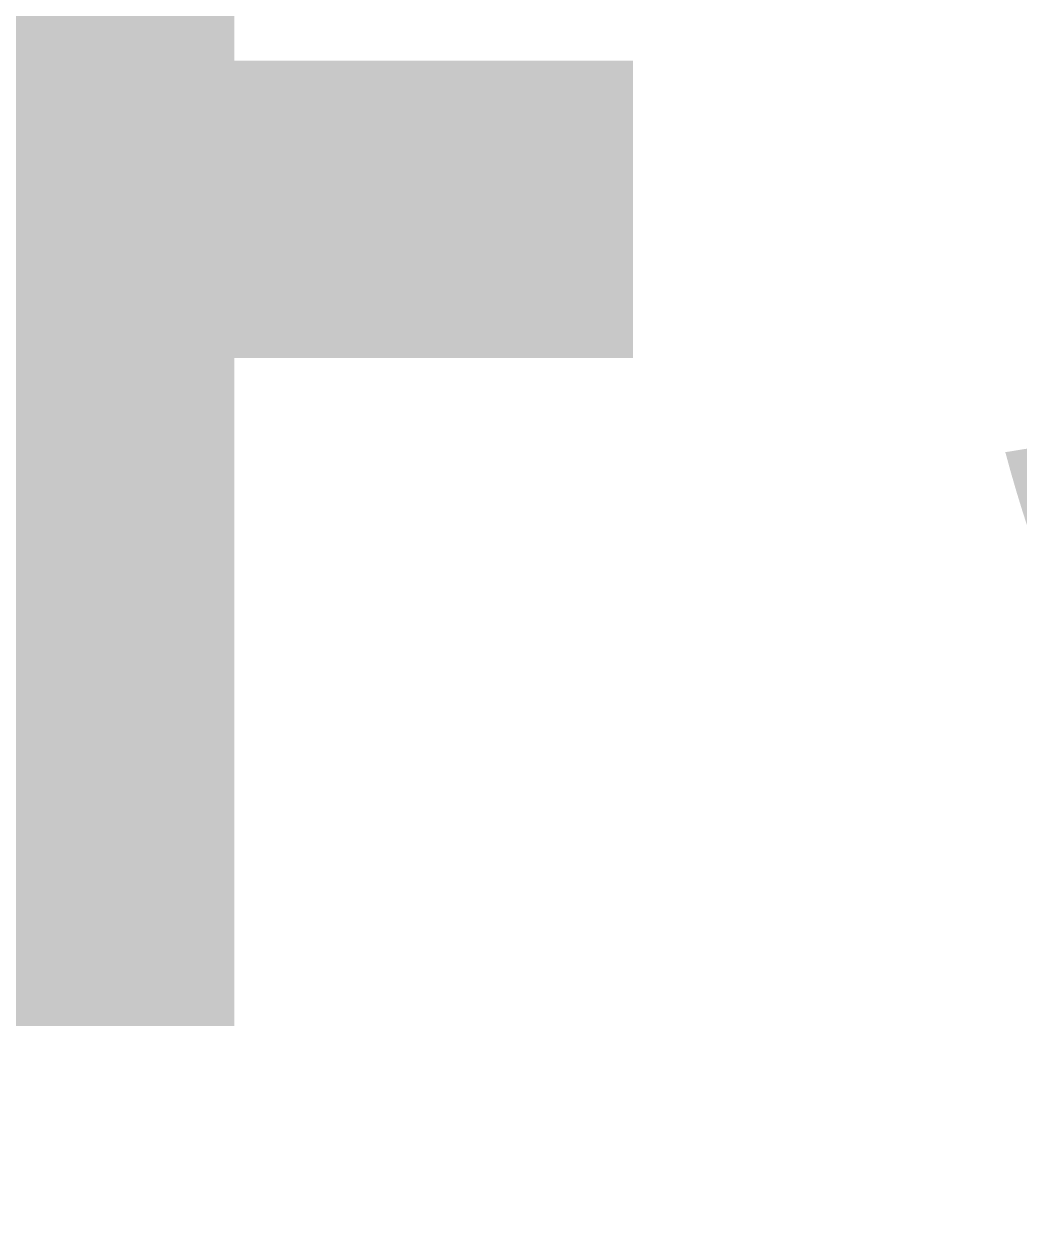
# Model space of a CAD drawing. Header units: millimetres. Extents: x -179928 to 528275, y -469666 to 511935.
# Drawn here: x 135635 to 136063, y 92216 to 92733 of the extents above; entities that cross this region are included whole.
import ezdxf

# ---------------------------------------------------------------- set-up
doc = ezdxf.new("R2010")
doc.units = ezdxf.units.MM
doc.linetypes.add('DASHED', pattern=[0.75, 0.5, -0.25])
for name, color, linetype in [('ad-Elevation 10', 8, 'Continuous'), ('ad-Furniture', 8, 'Continuous'), ('ad-Lvl-Plinth', 30, 'Continuous'), ('ad-Text main', 7, 'Continuous')]:
    doc.layers.add(name, color=color, linetype=linetype)
doc.layers.add('ad-Landscape', color=94, linetype='Continuous', lineweight=35)
doc.layers.add('ad-Landscape 2', color=7, linetype='Continuous', lineweight=35, true_color=0x264c00)
doc.styles.add('Sections_The woods Site plan_Entrances$0$Standard', font='arial.ttf')
doc.styles.get("Standard").update_dxf_attribs({"font": 'arial.ttf'})

# ---------------------------------------------------------------- blocks, each defined once
blk = doc.blocks.new('bamboo')
at = {"layer": 'ad-Landscape 2'}
for points in [[(1307.2, 645.9), (1449.1, 719.5), (1335.7, 611.4), (1314.3, 637.3)], [(1355.5, 569.8), (1434.1, 562.2), (1345.4, 547), (1346.9, 562.7)], [(1457.4, 18.7), (1599.3, 92.2), (1485.9, -15.8), (1464.5, 10)], [(1505.7, -57.4), (1584.3, -65), (1495.6, -80.2), (1497.1, -64.5)]]:
    blk.add_lwpolyline(points, dxfattribs=at)
blk = doc.blocks.new('A$C7DA81DBD')
at = {"layer": 'ad-Landscape 2'}
for centre, radius, start, end in [((3.799, 1.3868), 0.2788, 60.3623, 119.6377), ((3.6025, 1.7876), 0.3701, 283.9638, 334.6363), ((3.8429, 1.1634), 0.2852, 53.2838, 111.6454), ((3.8061, 1.4393), 0.2126, 263.9314, 347.1466), ((3.9905, 0.7068), 0.5437, 82.7166, 112.3542), ((3.867, 1.2266), 0.1934, 249.404, 5.8133), ((3.9828, 0.7528), 0.3143, 60.8349, 98.4067), ((3.8058, 1.2269), 0.3858, 278.1128, 328.8491), ((3.7147, 0.1925), 0.678, 65.2948, 98.4443), ((3.8641, 1.0224), 0.3477, 259.2126, 336.0816), ((4.09, 0.6654), 0.2348, 66.9546, 113.0454), ((3.2885, 1.64), 1.0932, 263.8281, 310.4783), ((4.09, 0.5543), 0.1658, 49.7168, 100.6456), ((3.8679, 0.1672), 0.5263, 65.037, 102.6088), ((4.0065, 0.7788), 0.2144, 255.3103, 332.8065), ((3.5803, 1.2652), 0.8033, 269.2102, 309.3859), ((4.0211, -0.3309), 0.8867, 77.5296, 94.4585), ((3.9905, 0.6212), 0.2383, 256.9971, 338.7719), ((4.487, 1.6291), 1.2847, 251.9995, 258.3628), ((3.052, 1.6261), 1.72, 306.4839, 313.13), ((4.1975, 0.9392), 0.7339, 243.983, 273.5711), ((3.9266, 0.5355), 0.4565, 253.7631, 313.9118), ((4.0462, -0.1006), 0.224, 28.4336, 74.6891), ((4.0462, 0.1006), 0.224, 285.3109, 331.5664), ((3.9266, -0.5355), 0.4565, 46.0882, 106.2369), ((4.1975, -0.9392), 0.7339, 86.4289, 116.017), ((3.052, -1.6261), 1.72, 46.87, 53.5161), ((4.487, -1.6291), 1.2847, 101.6372, 108.0005), ((3.9905, -0.6212), 0.2383, 21.2281, 103.0029), ((4.0211, 0.3309), 0.8867, 265.5415, 282.4704)]:
    blk.add_arc(centre, radius, start, end, dxfattribs=at)
blk = doc.blocks.new('A$C279134A6')
at = {"layer": 'ad-Landscape', "linetype": 'Continuous'}
for p, q in [((333.14, 760.24), (359.9, 815.03)), ((313.08, 712.49), (317.12, 804.75)), ((185.45, 683.31), (169.64, 750.19)), ((637.12, 613.59), (707.23, 661.45)), ((657.8, 621.49), (724.68, 637.3)), ((542.66, 463.81), (637.12, 613.59)), ((352.62, 400.13), (423.66, 240.51)), ((72.23, 376.89), (16.73, 336.36)), ((150.22, 271.73), (93.3, 199.01)), ((134.41, 222.4), (119.11, 163.38)), ((595.99, 149.14), (611.79, 82.26)), ((468.35, 119.95), (464.31, 27.7)), ((448.29, 72.2), (421.53, 17.41))]:
    blk.add_line(p, q, dxfattribs=at)
for points in [[(431.16, 819.12), (431.03, 819.65), (430.9, 820.18), (430.78, 820.7), (430.69, 821.21), (430.61, 821.7), (430.56, 822.19), (430.53, 822.67), (430.54, 823.13), (430.59, 823.58), (430.68, 824.02), (430.83, 824.46), (431.06, 824.89), (431.36, 825.33), (431.77, 825.78), (432.28, 826.24), (432.91, 826.71), (433.68, 827.21), (434.64, 827.74), (435.84, 828.33), (437.34, 828.97), (439.19, 829.69), (441.45, 830.5), (444.18, 831.41), (447.42, 832.44)], [(431.16, 819.12), (432.34, 818.3), (433.34, 817.65), (434.21, 817.15), (434.94, 816.8), (435.58, 816.56), (436.14, 816.41), (436.64, 816.34), (437.11, 816.33), (437.56, 816.36), (438, 816.44), (438.44, 816.58), (438.88, 816.78), (439.33, 817.08), (439.79, 817.46), (440.27, 817.96), (440.77, 818.57), (441.3, 819.33), (441.87, 820.26), (442.51, 821.42), (443.23, 822.87), (444.07, 824.64), (445.03, 826.8), (446.14, 829.38), (447.42, 832.44)], [(300.11, 802.13), (299.97, 802.67), (299.85, 803.19), (299.73, 803.71), (299.63, 804.22), (299.56, 804.72), (299.51, 805.2), (299.48, 805.68), (299.49, 806.14), (299.53, 806.59), (299.63, 807.03), (299.78, 807.47), (300, 807.9), (300.31, 808.34), (300.72, 808.79), (301.23, 809.25), (301.86, 809.72), (302.63, 810.22), (303.59, 810.76), (304.79, 811.34), (306.29, 811.98), (308.14, 812.7), (310.4, 813.51), (313.12, 814.42), (316.37, 815.45)], [(300.11, 802.13), (301.29, 801.31), (302.29, 800.66), (303.15, 800.16), (303.89, 799.81), (304.53, 799.57), (305.09, 799.42), (305.59, 799.36), (306.05, 799.34), (306.5, 799.37), (306.95, 799.45), (307.39, 799.59), (307.83, 799.8), (308.28, 800.09), (308.74, 800.48), (309.22, 800.97), (309.72, 801.59), (310.24, 802.34), (310.82, 803.27), (311.45, 804.43), (312.18, 805.88), (313.01, 807.65), (313.98, 809.81), (315.09, 812.39), (316.37, 815.45)], [(361.29, 795.78), (361.16, 796.32), (361.03, 796.84), (360.91, 797.36), (360.82, 797.87), (360.74, 798.37), (360.69, 798.85), (360.66, 799.33), (360.67, 799.79), (360.72, 800.24), (360.81, 800.68), (360.96, 801.12), (361.19, 801.55), (361.49, 801.99), (361.9, 802.44), (362.41, 802.9), (363.04, 803.37), (363.81, 803.87), (364.77, 804.41), (365.97, 804.99), (367.47, 805.63), (369.32, 806.35), (371.58, 807.16), (374.31, 808.07), (377.55, 809.1)], [(361.29, 795.78), (362.47, 794.96), (363.47, 794.31), (364.33, 793.81), (365.07, 793.46), (365.71, 793.22), (366.27, 793.07), (366.77, 793.01), (367.24, 792.99), (367.69, 793.02), (368.13, 793.1), (368.57, 793.24), (369.01, 793.45), (369.46, 793.74), (369.92, 794.13), (370.4, 794.62), (370.9, 795.24), (371.43, 795.99), (372, 796.92), (372.64, 798.08), (373.36, 799.53), (374.2, 801.3), (375.16, 803.46), (376.27, 806.04), (377.55, 809.1)], [(497.76, 775.48), (497.62, 776.02), (497.49, 776.54), (497.38, 777.06), (497.28, 777.57), (497.21, 778.07), (497.15, 778.55), (497.13, 779.03), (497.14, 779.49), (497.18, 779.94), (497.28, 780.38), (497.43, 780.82), (497.65, 781.25), (497.96, 781.69), (498.36, 782.14), (498.88, 782.6), (499.51, 783.07), (500.28, 783.57), (501.24, 784.11), (502.44, 784.69), (503.94, 785.33), (505.79, 786.05), (508.05, 786.86), (510.77, 787.78), (514.02, 788.81)], [(497.76, 775.48), (498.94, 774.66), (499.94, 774.01), (500.8, 773.52), (501.54, 773.16), (502.18, 772.92), (502.74, 772.77), (503.24, 772.71), (503.7, 772.69), (504.15, 772.72), (504.6, 772.8), (505.04, 772.94), (505.48, 773.15), (505.93, 773.44), (506.39, 773.83), (506.87, 774.32), (507.37, 774.94), (507.89, 775.69), (508.47, 776.62), (509.1, 777.79), (509.83, 779.23), (510.66, 781), (511.63, 783.16), (512.74, 785.74), (514.02, 788.81)], [(570.36, 752.3), (569.53, 751.12), (568.88, 750.11), (568.39, 749.25), (568.03, 748.52), (567.79, 747.88), (567.65, 747.32), (567.58, 746.82), (567.57, 746.35), (567.6, 745.9), (567.68, 745.46), (567.81, 745.02), (568.02, 744.57), (568.31, 744.13), (568.7, 743.66), (569.2, 743.19), (569.81, 742.69), (570.56, 742.16), (571.5, 741.59), (572.66, 740.95), (574.1, 740.23), (575.88, 739.39), (578.03, 738.43), (580.62, 737.32), (583.68, 736.04)], [(570.36, 752.3), (570.89, 752.43), (571.42, 752.56), (571.94, 752.68), (572.44, 752.77), (572.94, 752.85), (573.43, 752.9), (573.9, 752.93), (574.37, 752.92), (574.82, 752.87), (575.26, 752.78), (575.69, 752.63), (576.13, 752.4), (576.57, 752.1), (577.01, 751.69), (577.47, 751.18), (577.95, 750.55), (578.45, 749.78), (578.98, 748.82), (579.56, 747.62), (580.21, 746.12), (580.93, 744.27), (581.74, 742.01), (582.65, 739.28), (583.68, 736.04)], [(254.35, 734.17), (255.04, 734.52), (255.73, 734.84), (256.41, 735.15), (257.08, 735.43), (257.75, 735.67), (258.4, 735.88), (259.05, 736.05), (259.69, 736.17), (260.32, 736.24), (260.96, 736.24), (261.6, 736.15), (262.26, 735.97), (262.95, 735.67), (263.68, 735.24), (264.46, 734.67), (265.3, 733.94), (266.2, 733.02), (267.19, 731.86), (268.28, 730.41), (269.48, 728.59), (270.81, 726.34), (272.3, 723.61), (273.95, 720.32), (275.78, 716.42)], [(457.88, 740.61), (457.08, 738.75), (456.48, 737.18), (456.04, 735.86), (455.76, 734.74), (455.61, 733.79), (455.58, 732.98), (455.62, 732.28), (455.74, 731.63), (455.91, 731.02), (456.14, 730.43), (456.46, 729.86), (456.87, 729.31), (457.4, 728.77), (458.07, 728.25), (458.89, 727.74), (459.88, 727.23), (461.06, 726.72), (462.48, 726.21), (464.21, 725.69), (466.3, 725.16), (468.79, 724.62), (471.75, 724.06), (475.24, 723.47), (479.31, 722.85)], [(457.88, 740.61), (458.58, 740.95), (459.27, 741.28), (459.94, 741.58), (460.62, 741.86), (461.28, 742.11), (461.94, 742.32), (462.58, 742.49), (463.22, 742.61), (463.86, 742.68), (464.49, 742.67), (465.13, 742.59), (465.8, 742.4), (466.49, 742.11), (467.22, 741.68), (468, 741.11), (468.83, 740.37), (469.74, 739.46), (470.72, 738.3), (471.81, 736.84), (473.01, 735.02), (474.35, 732.78), (475.83, 730.04), (477.48, 726.75), (479.31, 722.85)], [(326.61, 591.55), (193.35, 662.62), (145.49, 732.73)], [(254.35, 734.17), (253.55, 732.32), (252.94, 730.75), (252.51, 729.42), (252.23, 728.3), (252.08, 727.36), (252.04, 726.55), (252.09, 725.84), (252.21, 725.19), (252.38, 724.58), (252.61, 723.99), (252.92, 723.43), (253.34, 722.88), (253.87, 722.34), (254.53, 721.82), (255.35, 721.3), (256.34, 720.79), (257.52, 720.28), (258.95, 719.77), (260.68, 719.26), (262.76, 718.73), (265.26, 718.19), (268.22, 717.62), (271.71, 717.03), (275.78, 716.42)], [(631.15, 722.27), (630.32, 721.09), (629.67, 720.08), (629.18, 719.22), (628.82, 718.49), (628.58, 717.85), (628.44, 717.29), (628.37, 716.79), (628.36, 716.32), (628.39, 715.87), (628.46, 715.43), (628.6, 714.99), (628.81, 714.54), (629.1, 714.1), (629.49, 713.63), (629.98, 713.16), (630.6, 712.66), (631.35, 712.13), (632.28, 711.56), (633.45, 710.92), (634.89, 710.2), (636.67, 709.36), (638.82, 708.4), (641.4, 707.29), (644.47, 706.01)], [(631.15, 722.27), (631.68, 722.4), (632.2, 722.53), (632.72, 722.65), (633.23, 722.74), (633.73, 722.82), (634.22, 722.87), (634.69, 722.9), (635.15, 722.89), (635.6, 722.84), (636.04, 722.75), (636.48, 722.6), (636.92, 722.37), (637.35, 722.07), (637.8, 721.66), (638.26, 721.15), (638.74, 720.52), (639.24, 719.75), (639.77, 718.79), (640.35, 717.59), (640.99, 716.09), (641.71, 714.24), (642.52, 711.98), (643.44, 709.25), (644.47, 706.01)], [(558.44, 705.13), (556.59, 705.93), (555.02, 706.53), (553.69, 706.97), (552.57, 707.25), (551.63, 707.4), (550.82, 707.44), (550.11, 707.39), (549.46, 707.27), (548.85, 707.1), (548.26, 706.87), (547.69, 706.55), (547.14, 706.14), (546.61, 705.61), (546.08, 704.94), (545.57, 704.12), (545.06, 703.14), (544.55, 701.95), (544.04, 700.53), (543.52, 698.8), (543, 696.72), (542.45, 694.22), (541.89, 691.26), (541.3, 687.77), (540.68, 683.7)], [(244.05, 687.63), (243.91, 688.16), (243.78, 688.68), (243.67, 689.2), (243.57, 689.71), (243.49, 690.21), (243.44, 690.7), (243.42, 691.17), (243.43, 691.63), (243.47, 692.08), (243.56, 692.52), (243.72, 692.96), (243.94, 693.4), (244.25, 693.83), (244.65, 694.28), (245.16, 694.74), (245.79, 695.22), (246.56, 695.72), (247.52, 696.25), (248.72, 696.83), (250.22, 697.48), (252.07, 698.2), (254.33, 699), (257.06, 699.92), (260.3, 700.95)], [(244.05, 687.63), (245.22, 686.8), (246.23, 686.15), (247.09, 685.66), (247.83, 685.3), (248.46, 685.06), (249.02, 684.92), (249.52, 684.85), (249.99, 684.84), (250.44, 684.87), (250.88, 684.94), (251.32, 685.08), (251.77, 685.29), (252.22, 685.58), (252.68, 685.97), (253.15, 686.46), (253.65, 687.08), (254.18, 687.83), (254.75, 688.76), (255.39, 689.93), (256.12, 691.37), (256.95, 693.15), (257.91, 695.3), (259.02, 697.88), (260.3, 700.95)], [(316.25, 690.18), (316.11, 690.71), (315.98, 691.24), (315.87, 691.75), (315.77, 692.26), (315.69, 692.76), (315.64, 693.25), (315.62, 693.72), (315.63, 694.19), (315.67, 694.64), (315.76, 695.08), (315.92, 695.51), (316.14, 695.95), (316.45, 696.39), (316.85, 696.83), (317.36, 697.29), (317.99, 697.77), (318.77, 698.27), (319.72, 698.8), (320.92, 699.38), (322.42, 700.03), (324.28, 700.75), (326.54, 701.56), (329.26, 702.47), (332.5, 703.5)], [(316.25, 690.18), (317.42, 689.35), (318.43, 688.7), (319.29, 688.21), (320.03, 687.85), (320.66, 687.61), (321.22, 687.47), (321.72, 687.4), (322.19, 687.39), (322.64, 687.42), (323.09, 687.49), (323.53, 687.63), (323.97, 687.84), (324.42, 688.13), (324.88, 688.52), (325.36, 689.02), (325.85, 689.63), (326.38, 690.38), (326.95, 691.31), (327.59, 692.48), (328.32, 693.92), (329.15, 695.7), (330.11, 697.85), (331.22, 700.44), (332.5, 703.5)], [(403.22, 695.44), (403.92, 695.78), (404.6, 696.11), (405.28, 696.42), (405.95, 696.7), (406.62, 696.94), (407.27, 697.15), (407.92, 697.32), (408.56, 697.44), (409.19, 697.51), (409.83, 697.51), (410.47, 697.42), (411.13, 697.24), (411.83, 696.94), (412.56, 696.51), (413.34, 695.94), (414.17, 695.21), (415.08, 694.29), (416.06, 693.13), (417.15, 691.68), (418.35, 689.86), (419.69, 687.61), (421.17, 684.87), (422.82, 681.59), (424.65, 677.69)], [(558.44, 705.13), (558.78, 704.43), (559.11, 703.75), (559.41, 703.07), (559.69, 702.39), (559.94, 701.73), (560.15, 701.07), (560.32, 700.43), (560.44, 699.79), (560.51, 699.15), (560.51, 698.52), (560.42, 697.88), (560.24, 697.21), (559.94, 696.52), (559.51, 695.79), (558.94, 695.01), (558.2, 694.18), (557.29, 693.27), (556.13, 692.29), (554.68, 691.2), (552.86, 690), (550.61, 688.66), (547.87, 687.18), (544.59, 685.53), (540.68, 683.7)], [(194.9, 691.63), (194.1, 689.78), (193.49, 688.2), (193.06, 686.88), (192.78, 685.76), (192.63, 684.82), (192.59, 684.01), (192.64, 683.3), (192.76, 682.65), (192.93, 682.04), (193.16, 681.45), (193.47, 680.88), (193.89, 680.33), (194.42, 679.8), (195.08, 679.27), (195.9, 678.76), (196.89, 678.25), (198.07, 677.74), (199.5, 677.23), (201.23, 676.71), (203.31, 676.18), (205.81, 675.64), (208.77, 675.08), (212.26, 674.49), (216.33, 673.87)], [(194.9, 691.63), (195.59, 691.97), (196.28, 692.3), (196.96, 692.6), (197.63, 692.88), (198.3, 693.13), (198.95, 693.34), (199.6, 693.51), (200.24, 693.63), (200.87, 693.7), (201.51, 693.69), (202.15, 693.61), (202.81, 693.43), (203.5, 693.13), (204.24, 692.7), (205.01, 692.13), (205.85, 691.39), (206.75, 690.48), (207.74, 689.32), (208.83, 687.86), (210.03, 686.04), (211.36, 683.8), (212.85, 681.06), (214.5, 677.77), (216.33, 673.87)], [(403.22, 695.44), (402.42, 693.59), (401.81, 692.02), (401.38, 690.69), (401.1, 689.57), (400.95, 688.63), (400.91, 687.82), (400.96, 687.11), (401.08, 686.46), (401.25, 685.85), (401.48, 685.26), (401.8, 684.69), (402.21, 684.14), (402.74, 683.61), (403.41, 683.09), (404.23, 682.57), (405.21, 682.06), (406.4, 681.55), (407.82, 681.04), (409.55, 680.53), (411.63, 680), (414.13, 679.45), (417.09, 678.89), (420.58, 678.3), (424.65, 677.69)], [(148.92, 659.8), (148.78, 660.34), (148.65, 660.86), (148.54, 661.38), (148.44, 661.89), (148.36, 662.39), (148.31, 662.87), (148.29, 663.35), (148.3, 663.81), (148.34, 664.26), (148.44, 664.7), (148.59, 665.14), (148.81, 665.57), (149.12, 666.01), (149.52, 666.46), (150.03, 666.92), (150.67, 667.39), (151.44, 667.89), (152.39, 668.43), (153.6, 669.01), (155.09, 669.65), (156.95, 670.37), (159.21, 671.18), (161.93, 672.09), (165.17, 673.12)], [(148.92, 659.8), (150.09, 658.98), (151.1, 658.33), (151.96, 657.83), (152.7, 657.48), (153.34, 657.24), (153.89, 657.09), (154.39, 657.03), (154.86, 657.01), (155.31, 657.04), (155.76, 657.12), (156.2, 657.26), (156.64, 657.47), (157.09, 657.76), (157.55, 658.15), (158.03, 658.64), (158.52, 659.26), (159.05, 660.01), (159.62, 660.94), (160.26, 662.1), (160.99, 663.55), (161.82, 665.32), (162.78, 667.48), (163.89, 670.06), (165.17, 673.12)], [(679.4, 672.59), (678.57, 671.41), (677.92, 670.41), (677.43, 669.54), (677.07, 668.81), (676.83, 668.17), (676.69, 667.61), (676.62, 667.11), (676.61, 666.64), (676.64, 666.19), (676.72, 665.75), (676.85, 665.31), (677.06, 664.87), (677.35, 664.42), (677.74, 663.96), (678.24, 663.48), (678.85, 662.98), (679.6, 662.45), (680.54, 661.88), (681.7, 661.24), (683.14, 660.52), (684.92, 659.68), (687.07, 658.72), (689.66, 657.61), (692.72, 656.33)], [(679.4, 672.59), (679.93, 672.72), (680.46, 672.85), (680.97, 672.97), (681.48, 673.06), (681.98, 673.14), (682.47, 673.19), (682.94, 673.22), (683.41, 673.21), (683.86, 673.16), (684.3, 673.07), (684.73, 672.92), (685.17, 672.69), (685.61, 672.39), (686.05, 671.98), (686.51, 671.47), (686.99, 670.84), (687.49, 670.07), (688.02, 669.11), (688.6, 667.91), (689.25, 666.41), (689.97, 664.56), (690.78, 662.3), (691.69, 659.57), (692.72, 656.33)], [(358.2, 591.72), (320.98, 610.4), (291.74, 627.48), (269.52, 642.02), (253.38, 653.1), (242.35, 659.78), (235.49, 661.13), (231.84, 656.23), (230.45, 644.14)], [(203.37, 637.08), (204.06, 637.42), (204.75, 637.75), (205.43, 638.05), (206.1, 638.33), (206.76, 638.58), (207.42, 638.79), (208.07, 638.96), (208.7, 639.08), (209.34, 639.14), (209.97, 639.14), (210.61, 639.06), (211.28, 638.87), (211.97, 638.58), (212.7, 638.15), (213.48, 637.57), (214.31, 636.84), (215.22, 635.92), (216.21, 634.77), (217.29, 633.31), (218.49, 631.49), (219.83, 629.25), (221.31, 626.51), (222.96, 623.22), (224.79, 619.32)], [(203.37, 637.08), (202.56, 635.22), (201.96, 633.65), (201.52, 632.33), (201.24, 631.21), (201.09, 630.26), (201.06, 629.45), (201.11, 628.74), (201.22, 628.1), (201.39, 627.49), (201.62, 626.9), (201.94, 626.33), (202.35, 625.78), (202.88, 625.24), (203.55, 624.72), (204.37, 624.21), (205.36, 623.7), (206.54, 623.19), (207.97, 622.68), (209.69, 622.16), (211.78, 621.63), (214.27, 621.09), (217.24, 620.53), (220.72, 619.94), (224.79, 619.32)], [(54.64, 595.87), (54.5, 596.4), (54.38, 596.92), (54.26, 597.44), (54.16, 597.95), (54.09, 598.45), (54.04, 598.93), (54.01, 599.41), (54.02, 599.87), (54.07, 600.32), (54.16, 600.76), (54.31, 601.2), (54.54, 601.63), (54.84, 602.07), (55.25, 602.52), (55.76, 602.98), (56.39, 603.46), (57.16, 603.95), (58.12, 604.49), (59.32, 605.07), (60.82, 605.71), (62.67, 606.43), (64.93, 607.24), (67.65, 608.16), (70.9, 609.19)], [(54.64, 595.87), (55.82, 595.04), (56.82, 594.39), (57.68, 593.9), (58.42, 593.54), (59.06, 593.3), (59.62, 593.16), (60.12, 593.09), (60.58, 593.08), (61.04, 593.1), (61.48, 593.18), (61.92, 593.32), (62.36, 593.53), (62.81, 593.82), (63.27, 594.21), (63.75, 594.7), (64.25, 595.32), (64.77, 596.07), (65.35, 597), (65.99, 598.17), (66.71, 599.61), (67.55, 601.38), (68.51, 603.54), (69.62, 606.12), (70.9, 609.19)], [(611.57, 603.57), (609.72, 604.37), (608.15, 604.98), (606.82, 605.41), (605.7, 605.69), (604.76, 605.84), (603.95, 605.88), (603.24, 605.83), (602.59, 605.72), (601.98, 605.55), (601.39, 605.31), (600.82, 605), (600.27, 604.58), (599.74, 604.05), (599.22, 603.39), (598.7, 602.57), (598.19, 601.58), (597.68, 600.4), (597.17, 598.97), (596.66, 597.25), (596.13, 595.16), (595.58, 592.67), (595.02, 589.7), (594.43, 586.21), (593.82, 582.15)], [(611.57, 603.57), (611.91, 602.88), (612.24, 602.19), (612.55, 601.51), (612.83, 600.84), (613.07, 600.18), (613.28, 599.52), (613.45, 598.87), (613.57, 598.23), (613.64, 597.6), (613.64, 596.97), (613.55, 596.32), (613.37, 595.66), (613.07, 594.97), (612.64, 594.24), (612.07, 593.46), (611.34, 592.62), (610.42, 591.72), (609.26, 590.73), (607.81, 589.65), (605.99, 588.44), (603.74, 587.11), (601, 585.62), (597.72, 583.98), (593.82, 582.15)], [(736.1, 602.26), (735.27, 601.09), (734.62, 600.08), (734.13, 599.22), (733.77, 598.48), (733.53, 597.85), (733.39, 597.29), (733.32, 596.79), (733.31, 596.32), (733.33, 595.87), (733.41, 595.43), (733.55, 594.98), (733.76, 594.54), (734.05, 594.09), (734.44, 593.63), (734.93, 593.15), (735.55, 592.66), (736.3, 592.13), (737.23, 591.56), (738.4, 590.92), (739.84, 590.19), (741.61, 589.36), (743.77, 588.4), (746.35, 587.29)], [(736.1, 602.26), (736.63, 602.4), (737.15, 602.53), (737.67, 602.64), (738.18, 602.74), (738.68, 602.82), (739.16, 602.87), (739.64, 602.89), (740.1, 602.88), (740.55, 602.84), (740.99, 602.75), (741.43, 602.59), (741.86, 602.37), (742.3, 602.06), (742.75, 601.66), (743.21, 601.15), (743.69, 600.52), (744.18, 599.75), (744.72, 598.79), (745.3, 597.59), (745.94, 596.09)], [(356.89, 469.03), (326.61, 591.55)], [(382.56, 486.75), (357.78, 591.94)], [(101.81, 583.95), (101.01, 582.09), (100.4, 580.52), (99.97, 579.19), (99.69, 578.08), (99.54, 577.13), (99.5, 576.32), (99.55, 575.61), (99.67, 574.97), (99.84, 574.35), (100.07, 573.77), (100.39, 573.2), (100.8, 572.65), (101.33, 572.11), (102, 571.59), (102.81, 571.07), (103.8, 570.56), (104.99, 570.06), (106.41, 569.55), (108.14, 569.03), (110.22, 568.5), (112.72, 567.96), (115.68, 567.39), (119.17, 566.81), (123.24, 566.19)], [(101.81, 583.95), (102.51, 584.29), (103.19, 584.61), (103.87, 584.92), (104.54, 585.2), (105.21, 585.45), (105.86, 585.66), (106.51, 585.83), (107.15, 585.95), (107.78, 586.01), (108.42, 586.01), (109.06, 585.93), (109.72, 585.74), (110.42, 585.44), (111.15, 585.02), (111.93, 584.44), (112.76, 583.71), (113.67, 582.79), (114.65, 581.64), (115.74, 580.18), (116.94, 578.36), (118.28, 576.11), (119.76, 573.38), (121.41, 570.09), (123.24, 566.19)], [(566.22, 448.74), (584.9, 485.96), (601.98, 515.2), (616.52, 537.42), (627.59, 553.56), (634.27, 564.59), (635.63, 571.45), (630.72, 575.1), (618.63, 576.49)], [(708.67, 552.59), (706.81, 553.39), (705.24, 554), (703.92, 554.43), (702.8, 554.71), (701.85, 554.86), (701.04, 554.9), (700.34, 554.85), (699.69, 554.73), (699.08, 554.56), (698.49, 554.33), (697.92, 554.01), (697.37, 553.6), (696.83, 553.07), (696.31, 552.4), (695.8, 551.59), (695.29, 550.6), (694.78, 549.41), (694.27, 547.99), (693.75, 546.26), (693.22, 544.18), (692.68, 541.68), (692.12, 538.72), (691.53, 535.23), (690.91, 531.16)], [(708.67, 552.59), (709.01, 551.89), (709.34, 551.21), (709.64, 550.53), (709.92, 549.86), (710.17, 549.19), (710.38, 548.54), (710.55, 547.89), (710.67, 547.25), (710.74, 546.62), (710.73, 545.98), (710.65, 545.34), (710.46, 544.68), (710.17, 543.98), (709.74, 543.25), (709.17, 542.47), (708.43, 541.64), (707.51, 540.73), (706.36, 539.75), (704.9, 538.66), (703.08, 537.46), (700.84, 536.12), (698.1, 534.64), (694.81, 532.99), (690.91, 531.16)], [(29.7, 528.37), (29.25, 528.06), (28.81, 527.74), (28.39, 527.43), (27.99, 527.1), (27.6, 526.77), (27.25, 526.44), (26.92, 526.09), (26.63, 525.73), (26.37, 525.36), (26.15, 524.97), (25.98, 524.54), (25.87, 524.06), (25.82, 523.53), (25.84, 522.93), (25.93, 522.24), (26.1, 521.47), (26.36, 520.59), (26.74, 519.56), (27.27, 518.34), (27.99, 516.88), (28.93, 515.13), (30.12, 513.04), (31.6, 510.58), (33.39, 507.68)], [(29.7, 528.37), (31.13, 528.24), (32.32, 528.08), (33.3, 527.89), (34.09, 527.68), (34.73, 527.45), (35.25, 527.2), (35.67, 526.93), (36.03, 526.63), (36.36, 526.32), (36.64, 525.97), (36.89, 525.58), (37.09, 525.13), (37.24, 524.62), (37.34, 524.02), (37.38, 523.34), (37.36, 522.55), (37.27, 521.63), (37.1, 520.55), (36.83, 519.25), (36.44, 517.68), (35.92, 515.79), (35.25, 513.53), (34.41, 510.84), (33.39, 507.68)], [(73.29, 506.76), (73.89, 508.69), (74.45, 510.28), (74.98, 511.57), (75.5, 512.6), (76, 513.41), (76.49, 514.05), (76.99, 514.56), (77.5, 514.97), (78.03, 515.33), (78.59, 515.63), (79.2, 515.85), (79.87, 516), (80.62, 516.06), (81.47, 516.03), (82.42, 515.89), (83.51, 515.63), (84.73, 515.25), (86.15, 514.71), (87.8, 513.98), (89.72, 513.02), (91.97, 511.82), (94.59, 510.32), (97.62, 508.49), (101.12, 506.32)], [(73.29, 506.76), (73.6, 506.05), (73.91, 505.35), (74.22, 504.68), (74.55, 504.03), (74.9, 503.41), (75.26, 502.82), (75.64, 502.28), (76.05, 501.77), (76.48, 501.31), (76.97, 500.9), (77.51, 500.54), (78.13, 500.25), (78.85, 500.03), (79.69, 499.88), (80.65, 499.81), (81.76, 499.82), (83.05, 499.93), (84.55, 500.16), (86.32, 500.56), (88.42, 501.17), (90.89, 502), (93.8, 503.12), (97.19, 504.54), (101.12, 506.32)], [(382.56, 486.75), (413.24, 465.34), (442.58, 452.51), (473.75, 454.34), (542.66, 463.81)], [(729.22, 472.19), (728.1, 472.47), (727.16, 472.62), (726.35, 472.66), (725.64, 472.61), (724.99, 472.49), (724.38, 472.32), (723.79, 472.09), (723.22, 471.78), (722.67, 471.36), (722.14, 470.83), (721.61, 470.17), (721.1, 469.35), (720.59, 468.36), (720.08, 467.18), (719.57, 465.75), (719.05, 464.02), (718.53, 461.94), (717.98, 459.44), (717.42, 456.48), (716.83, 452.99), (716.21, 448.92)], [(344.62, 430.21), (349.05, 432.35), (350.89, 452.51), (356.89, 469.03)], [(728.38, 455.22), (726.14, 453.89), (723.4, 452.4), (720.12, 450.75), (716.21, 448.92)], [(566.22, 448.74), (547.11, 430.52), (522.98, 414.51), (539.77, 401.2), (587.45, 406.7), (583.78, 399.37), (477.42, 382.87), (452.99, 374.92), (462.23, 357.76), (561.78, 348.05), (554.44, 337.06), (431.57, 324.23), (433.41, 278.42), (444.41, 263.76), (497.59, 280.25), (493.92, 271.09), (462.75, 263.76), (470.08, 252.76), (492.09, 254.59), (490.26, 247.26), (449.88, 243.53)], [(344.62, 430.21), (239.13, 354.81)], [(59.76, 418.5), (59.3, 418.18), (58.87, 417.87), (58.44, 417.55), (58.04, 417.23), (57.66, 416.9), (57.3, 416.56), (56.97, 416.21), (56.68, 415.86), (56.42, 415.49), (56.2, 415.09), (56.04, 414.66), (55.92, 414.18), (55.87, 413.65), (55.89, 413.05), (55.98, 412.37), (56.15, 411.59), (56.41, 410.71), (56.79, 409.69), (57.32, 408.46), (58.04, 407), (58.98, 405.25), (60.17, 403.16), (61.65, 400.7), (63.44, 397.81)], [(59.76, 418.5), (61.19, 418.36), (62.37, 418.2), (63.35, 418.02), (64.14, 417.81), (64.78, 417.58), (65.3, 417.32), (65.72, 417.05), (66.08, 416.75), (66.41, 416.44), (66.7, 416.09), (66.94, 415.7), (67.14, 415.25), (67.29, 414.74), (67.39, 414.14), (67.43, 413.46), (67.41, 412.67), (67.32, 411.75), (67.15, 410.67), (66.88, 409.37), (66.49, 407.8), (65.97, 405.91), (65.3, 403.65), (64.46, 400.97), (63.44, 397.81)], [(115.9, 400.36), (116.49, 402.29), (117.05, 403.88), (117.59, 405.17), (118.1, 406.2), (118.6, 407.01), (119.1, 407.65), (119.6, 408.16), (120.11, 408.58), (120.64, 408.93), (121.2, 409.23), (121.8, 409.45), (122.48, 409.6), (123.23, 409.66), (124.07, 409.63), (125.03, 409.49), (126.11, 409.23), (127.34, 408.85), (128.76, 408.31), (130.4, 407.58), (132.33, 406.63), (134.58, 405.42), (137.2, 403.92), (140.23, 402.1), (143.72, 399.92)], [(669.94, 403.72), (668.08, 404.52), (666.51, 405.12), (665.19, 405.56), (664.07, 405.84), (663.12, 405.99), (662.31, 406.02), (661.6, 405.97), (660.96, 405.86), (660.35, 405.69), (659.76, 405.46), (659.19, 405.14), (658.64, 404.73), (658.1, 404.2), (657.58, 403.53), (657.06, 402.71), (656.55, 401.72), (656.05, 400.54), (655.54, 399.12), (655.02, 397.39), (654.49, 395.3), (653.95, 392.81), (653.39, 389.85), (652.8, 386.36), (652.18, 382.29)], [(669.94, 403.72), (670.28, 403.02), (670.61, 402.33), (670.91, 401.66), (671.19, 400.98), (671.44, 400.32), (671.65, 399.66), (671.82, 399.02), (671.94, 398.38), (672, 397.74), (672, 397.11), (671.92, 396.47), (671.73, 395.8), (671.44, 395.11), (671.01, 394.38), (670.43, 393.6), (669.7, 392.77), (668.78, 391.86), (667.63, 390.87), (666.17, 389.79), (664.35, 388.59), (662.1, 387.25), (659.37, 385.77), (656.08, 384.12), (652.18, 382.29)], [(115.9, 400.36), (116.2, 399.65), (116.51, 398.96), (116.83, 398.28), (117.16, 397.63), (117.5, 397.01), (117.86, 396.43), (118.25, 395.88), (118.65, 395.37), (119.09, 394.91), (119.57, 394.5), (120.12, 394.14), (120.74, 393.85), (121.46, 393.63), (122.29, 393.48), (123.26, 393.41), (124.37, 393.42), (125.65, 393.53), (127.15, 393.77), (128.93, 394.17), (131.02, 394.77), (133.5, 395.61), (136.41, 396.72), (139.8, 398.14), (143.72, 399.92)], [(352.62, 400.13), (262.56, 334.25)], [(239.13, 354.81), (91.68, 387.47), (9.73, 365.32)], [(74, 364.42), (74.59, 366.35), (75.15, 367.94), (75.69, 369.23), (76.2, 370.26), (76.7, 371.07), (77.2, 371.71), (77.7, 372.22), (78.21, 372.63), (78.73, 372.99), (79.29, 373.29), (79.9, 373.51), (80.57, 373.66), (81.32, 373.72), (82.17, 373.69), (83.13, 373.55), (84.21, 373.29), (85.44, 372.91), (86.85, 372.37), (88.5, 371.64), (90.43, 370.68), (92.68, 369.48), (95.3, 367.98), (98.33, 366.15), (101.82, 363.98)], [(263.02, 334.14), (222.6, 344.15), (189.28, 350.19), (162.94, 353.59), (143.48, 355.67), (130.75, 357.77), (124.66, 361.2), (125.08, 367.3), (131.89, 377.39)], [(74, 364.42), (74.3, 363.71), (74.61, 363.01), (74.93, 362.34), (75.26, 361.69), (75.6, 361.07), (75.96, 360.48), (76.34, 359.94), (76.75, 359.43), (77.19, 358.97), (77.67, 358.56), (78.22, 358.2), (78.84, 357.91), (79.56, 357.69), (80.39, 357.54), (81.36, 357.47), (82.47, 357.48), (83.75, 357.59), (85.25, 357.82), (87.02, 358.22), (89.12, 358.83), (91.6, 359.66), (94.5, 360.78), (97.89, 362.2), (101.82, 363.98)], [(713.25, 349.86), (711.68, 350.46), (710.35, 350.89), (709.23, 351.17), (708.29, 351.32), (707.48, 351.36), (706.77, 351.31), (706.12, 351.2), (705.51, 351.03), (704.92, 350.79), (704.35, 350.48), (703.8, 350.07), (703.27, 349.53), (702.75, 348.87), (702.23, 348.05), (701.72, 347.06), (701.21, 345.88), (700.7, 344.45), (700.19, 342.73), (699.66, 340.64), (699.11, 338.15), (698.55, 335.18), (697.96, 331.7), (697.35, 327.63)], [(711.34, 335.13), (709.52, 333.92), (707.27, 332.59), (704.54, 331.11), (701.25, 329.46), (697.35, 327.63)], [(113.94, 335.5), (113.49, 335.19), (113.05, 334.87), (112.62, 334.56), (112.22, 334.23), (111.84, 333.9), (111.48, 333.57), (111.15, 333.22), (110.86, 332.86), (110.6, 332.49), (110.38, 332.1), (110.22, 331.67), (110.1, 331.19), (110.05, 330.66), (110.07, 330.06), (110.16, 329.37), (110.33, 328.6), (110.59, 327.72), (110.97, 326.69), (111.5, 325.47), (112.22, 324.01), (113.16, 322.26), (114.35, 320.17), (115.83, 317.71), (117.62, 314.81)], [(113.94, 335.5), (115.37, 335.37), (116.55, 335.21), (117.53, 335.02), (118.32, 334.81), (118.96, 334.58), (119.48, 334.33), (119.9, 334.06), (120.27, 333.76), (120.59, 333.44), (120.88, 333.1), (121.12, 332.71), (121.32, 332.26), (121.47, 331.75), (121.57, 331.15), (121.61, 330.47), (121.59, 329.68), (121.5, 328.76), (121.33, 327.68), (121.06, 326.38), (120.67, 324.81), (120.15, 322.92), (119.48, 320.66), (118.64, 317.97), (117.62, 314.81)], [(91.5, 293.44), (92.09, 295.37), (92.66, 296.96), (93.19, 298.25), (93.7, 299.28), (94.2, 300.09), (94.7, 300.73), (95.2, 301.24), (95.71, 301.66), (96.24, 302.01), (96.8, 302.31), (97.4, 302.53), (98.08, 302.68), (98.83, 302.74), (99.67, 302.71), (100.63, 302.57), (101.71, 302.31), (102.94, 301.93), (104.36, 301.39), (106.01, 300.66), (107.93, 299.71), (110.18, 298.5), (112.8, 297), (115.83, 295.18), (119.32, 293)], [(91.5, 293.44), (91.8, 292.73), (92.11, 292.04), (92.43, 291.36), (92.76, 290.71), (93.1, 290.09), (93.46, 289.51), (93.85, 288.96), (94.25, 288.45), (94.69, 287.99), (95.17, 287.58), (95.72, 287.22), (96.34, 286.93), (97.06, 286.71), (97.89, 286.56), (98.86, 286.49), (99.97, 286.5), (101.25, 286.61), (102.76, 286.85), (104.53, 287.25), (106.63, 287.85), (109.1, 288.69), (112.01, 289.8), (115.4, 291.22), (119.32, 293)], [(167.13, 286.62), (166.68, 286.3), (166.24, 285.99), (165.82, 285.67), (165.41, 285.35), (165.03, 285.02), (164.68, 284.68), (164.35, 284.34), (164.05, 283.98), (163.8, 283.61), (163.58, 283.21), (163.41, 282.78), (163.3, 282.31), (163.25, 281.77), (163.26, 281.17), (163.35, 280.49), (163.52, 279.72), (163.79, 278.84), (164.17, 277.81), (164.7, 276.58), (165.42, 275.12), (166.36, 273.37), (167.55, 271.28), (169.03, 268.82), (170.82, 265.93)], [(167.13, 286.62), (168.56, 286.48), (169.75, 286.32), (170.72, 286.14), (171.52, 285.93), (172.16, 285.7), (172.67, 285.44), (173.1, 285.17), (173.46, 284.87), (173.78, 284.56), (174.07, 284.21), (174.32, 283.82), (174.52, 283.37), (174.67, 282.86), (174.77, 282.27), (174.81, 281.58), (174.79, 280.79), (174.7, 279.88), (174.53, 278.79), (174.25, 277.5), (173.87, 275.93), (173.35, 274.04), (172.68, 271.77), (171.84, 269.09), (170.82, 265.93)], [(423.23, 240.72), (460.45, 222.04), (489.69, 204.96), (511.91, 190.42), (528.06, 179.35), (539.08, 172.67), (545.95, 171.31)], [(449.88, 243.53), (588.09, 169.82), (635.95, 99.71)], [(229.79, 226.07), (230.38, 228), (230.94, 229.58), (231.48, 230.87), (231.99, 231.9), (232.49, 232.72), (232.99, 233.36), (233.49, 233.87), (234, 234.28), (234.52, 234.64), (235.08, 234.93), (235.69, 235.16), (236.36, 235.31), (237.12, 235.37), (237.96, 235.33), (238.92, 235.19), (240, 234.94), (241.23, 234.56), (242.65, 234.01), (244.29, 233.28), (246.22, 232.33), (248.47, 231.12), (251.09, 229.62), (254.12, 227.8), (257.61, 225.62)], [(229.79, 226.07), (230.09, 225.35), (230.4, 224.66), (230.72, 223.99), (231.05, 223.34), (231.39, 222.72), (231.75, 222.13), (232.14, 221.58), (232.54, 221.07), (232.98, 220.61), (233.46, 220.2), (234.01, 219.85), (234.63, 219.56), (235.35, 219.33), (236.18, 219.18), (237.15, 219.11), (238.26, 219.13), (239.54, 219.23), (241.04, 219.47), (242.82, 219.87), (244.91, 220.47), (247.39, 221.31), (250.29, 222.42), (253.68, 223.85), (257.61, 225.62)], [(82.08, 212.05), (81.62, 211.74), (81.19, 211.42), (80.76, 211.1), (80.36, 210.78), (79.98, 210.45), (79.62, 210.12), (79.29, 209.77), (79, 209.41), (78.74, 209.04), (78.52, 208.65), (78.36, 208.22), (78.24, 207.74), (78.19, 207.21), (78.21, 206.61), (78.3, 205.92), (78.47, 205.15), (78.73, 204.27), (79.11, 203.24), (79.64, 202.02), (80.36, 200.56), (81.3, 198.81), (82.49, 196.72), (83.97, 194.26), (85.76, 191.36)], [(82.08, 212.05), (83.51, 211.92), (84.69, 211.76), (85.67, 211.57), (86.46, 211.36), (87.1, 211.13), (87.62, 210.88), (88.04, 210.6), (88.4, 210.31), (88.73, 209.99), (89.02, 209.65), (89.26, 209.26), (89.46, 208.81), (89.61, 208.3), (89.71, 207.7), (89.75, 207.02), (89.73, 206.22), (89.64, 205.31), (89.47, 204.23), (89.2, 202.93), (88.81, 201.36), (88.29, 199.47), (87.62, 197.21), (86.78, 194.52), (85.76, 191.36)], [(578.07, 195.37), (577.37, 195.02), (576.69, 194.7), (576.01, 194.39), (575.34, 194.11), (574.67, 193.87), (574.02, 193.65), (573.37, 193.49), (572.73, 193.37), (572.1, 193.3), (571.46, 193.3), (570.82, 193.39), (570.16, 193.57), (569.46, 193.87), (568.73, 194.3), (567.95, 194.87), (567.12, 195.6), (566.21, 196.52), (565.23, 197.67), (564.14, 199.13), (562.94, 200.95), (561.6, 203.2), (560.12, 205.93), (558.47, 209.22), (556.64, 213.12)], [(578.07, 195.37), (578.87, 197.22), (579.48, 198.79), (579.91, 200.12), (580.19, 201.23), (580.34, 202.18), (580.38, 202.99), (580.33, 203.7), (580.21, 204.34), (580.04, 204.96), (579.81, 205.55), (579.49, 206.11), (579.08, 206.66), (578.55, 207.2), (577.88, 207.72), (577.07, 208.24), (576.08, 208.75), (574.89, 209.26), (573.47, 209.77), (571.74, 210.28), (569.66, 210.81), (567.16, 211.35), (564.2, 211.92), (560.71, 212.51), (556.64, 213.12)], [(132.69, 177.1), (132.24, 176.78), (131.8, 176.47), (131.37, 176.15), (130.97, 175.82), (130.59, 175.5), (130.23, 175.16), (129.9, 174.81), (129.61, 174.46), (129.35, 174.08), (129.13, 173.69), (128.97, 173.26), (128.85, 172.78), (128.8, 172.25), (128.82, 171.65), (128.91, 170.97), (129.08, 170.19), (129.34, 169.31), (129.72, 168.29), (130.25, 167.06), (130.97, 165.6), (131.91, 163.85), (133.1, 161.76), (134.58, 159.3), (136.37, 156.41)], [(132.69, 177.1), (134.12, 176.96), (135.3, 176.8), (136.28, 176.61), (137.07, 176.41), (137.71, 176.17), (138.23, 175.92), (138.65, 175.65), (139.02, 175.35), (139.34, 175.04), (139.63, 174.69), (139.87, 174.3), (140.07, 173.85), (140.22, 173.34), (140.32, 172.74), (140.36, 172.06), (140.34, 171.27), (140.25, 170.35), (140.08, 169.27), (139.81, 167.97), (139.42, 166.4), (138.9, 164.51), (138.23, 162.25), (137.39, 159.57), (136.37, 156.41)], [(689.92, 178.48), (689.48, 178.34), (689.04, 178.13), (688.59, 177.84), (688.13, 177.45), (687.65, 176.95), (687.15, 176.34), (686.63, 175.59), (686.06, 174.66), (685.42, 173.49), (684.69, 172.05), (683.86, 170.27), (682.89, 168.12), (681.78, 165.53), (680.5, 162.47)], [(688.73, 165.22), (686.47, 164.41), (683.75, 163.5), (680.5, 162.47)], [(241.95, 156.21), (242.54, 158.14), (243.1, 159.73), (243.64, 161.02), (244.15, 162.05), (244.65, 162.86), (245.15, 163.5), (245.65, 164.01), (246.16, 164.42), (246.69, 164.78), (247.25, 165.08), (247.85, 165.3), (248.53, 165.45), (249.28, 165.51), (250.12, 165.48), (251.08, 165.34), (252.16, 165.08), (253.39, 164.7), (254.81, 164.16), (256.45, 163.43), (258.38, 162.47), (260.63, 161.26), (263.25, 159.77), (266.28, 157.94), (269.77, 155.77)], [(586.53, 140.81), (585.84, 140.47), (585.15, 140.15), (584.47, 139.84), (583.8, 139.56), (583.14, 139.31), (582.48, 139.1), (581.83, 138.93), (581.19, 138.81), (580.56, 138.75), (579.93, 138.75), (579.28, 138.83), (578.62, 139.02), (577.93, 139.32), (577.2, 139.74), (576.42, 140.32), (575.58, 141.05), (574.68, 141.97), (573.69, 143.12), (572.61, 144.58), (571.4, 146.4), (570.07, 148.65), (568.58, 151.38), (566.94, 154.67), (565.1, 158.57)], [(586.53, 140.81), (587.33, 142.67), (587.94, 144.24), (588.37, 145.57), (588.65, 146.68), (588.8, 147.63), (588.84, 148.44), (588.79, 149.15), (588.67, 149.79), (588.51, 150.41), (588.27, 150.99), (587.96, 151.56), (587.54, 152.11), (587.01, 152.65), (586.35, 153.17), (585.53, 153.69), (584.54, 154.2), (583.36, 154.7), (581.93, 155.21), (580.2, 155.73), (578.12, 156.26), (575.63, 156.8), (572.66, 157.37), (569.17, 157.95), (565.1, 158.57)], [(241.95, 156.21), (242.25, 155.5), (242.56, 154.8), (242.88, 154.13), (243.21, 153.48), (243.55, 152.86), (243.91, 152.27), (244.3, 151.72), (244.7, 151.22), (245.14, 150.76), (245.62, 150.34), (246.17, 149.99), (246.79, 149.7), (247.51, 149.48), (248.34, 149.33), (249.31, 149.26), (250.42, 149.27), (251.7, 149.38), (253.2, 149.61), (254.98, 150.01), (257.07, 150.61), (259.55, 151.45), (262.46, 152.57), (265.85, 153.99), (269.77, 155.77)], [(378.21, 137), (379.01, 138.85), (379.62, 140.43), (380.05, 141.75), (380.33, 142.87), (380.48, 143.82), (380.52, 144.62), (380.47, 145.33), (380.35, 145.98), (380.18, 146.59), (379.95, 147.18), (379.64, 147.75), (379.22, 148.3), (378.69, 148.83), (378.03, 149.36), (377.21, 149.87), (376.22, 150.38), (375.04, 150.89), (373.61, 151.4), (371.88, 151.92), (369.8, 152.45), (367.3, 152.99), (364.34, 153.55), (360.85, 154.14), (356.78, 154.76)], [(378.21, 137), (377.52, 136.66), (376.83, 136.33), (376.15, 136.03), (375.48, 135.75), (374.81, 135.5), (374.16, 135.29), (373.51, 135.12), (372.87, 135), (372.24, 134.93), (371.6, 134.94), (370.96, 135.02), (370.3, 135.2), (369.61, 135.5), (368.87, 135.93), (368.1, 136.5), (367.26, 137.24), (366.36, 138.15), (365.37, 139.31), (364.28, 140.77), (363.08, 142.59), (361.75, 144.83), (360.26, 147.57), (358.61, 150.86), (356.78, 154.76)], [(465.18, 142.27), (464.01, 143.09), (463, 143.74), (462.14, 144.23), (461.41, 144.59), (460.77, 144.83), (460.21, 144.98), (459.71, 145.04), (459.24, 145.06), (458.79, 145.03), (458.35, 144.95), (457.91, 144.81), (457.46, 144.6), (457.01, 144.31), (456.55, 143.92), (456.08, 143.43), (455.58, 142.81), (455.05, 142.06), (454.48, 141.13), (453.84, 139.96), (453.12, 138.52), (452.28, 136.75), (451.32, 134.59), (450.21, 132.01), (448.93, 128.94)], [(465.18, 142.27), (465.32, 141.73), (465.45, 141.21), (465.57, 140.69), (465.66, 140.18), (465.74, 139.68), (465.79, 139.2), (465.81, 138.72), (465.81, 138.26), (465.76, 137.81), (465.67, 137.37), (465.52, 136.93), (465.29, 136.5), (464.98, 136.06), (464.58, 135.61), (464.07, 135.15), (463.44, 134.68), (462.67, 134.18), (461.71, 133.64), (460.51, 133.06), (459.01, 132.42), (457.16, 131.7), (454.9, 130.89), (452.17, 129.97), (448.93, 128.94)], [(647.08, 127.54), (645.91, 128.36), (644.9, 129.01), (644.04, 129.51), (643.3, 129.86), (642.66, 130.1), (642.11, 130.25), (641.61, 130.32), (641.14, 130.33), (640.69, 130.3), (640.24, 130.22), (639.8, 130.08), (639.36, 129.88), (638.91, 129.58), (638.45, 129.2), (637.97, 128.7), (637.48, 128.09), (636.95, 127.33), (636.38, 126.4), (635.74, 125.24), (635.01, 123.79), (634.18, 122.02), (633.22, 119.86), (632.11, 117.28), (630.83, 114.22)], [(647.08, 127.54), (647.22, 127.01), (647.35, 126.48), (647.46, 125.96), (647.56, 125.45), (647.64, 124.96), (647.69, 124.47), (647.71, 123.99), (647.7, 123.53), (647.66, 123.08), (647.56, 122.64), (647.41, 122.2), (647.19, 121.77), (646.88, 121.33), (646.48, 120.88), (645.97, 120.42), (645.33, 119.95), (644.56, 119.45), (643.61, 118.92), (642.4, 118.33), (640.91, 117.69), (639.05, 116.97), (636.79, 116.16), (634.07, 115.25), (630.83, 114.22)], [(170.59, 113.93), (170.14, 113.62), (169.7, 113.3), (169.28, 112.98), (168.88, 112.66), (168.49, 112.33), (168.14, 112), (167.81, 111.65), (167.52, 111.29), (167.26, 110.92), (167.04, 110.53), (166.87, 110.1), (166.76, 109.62), (166.71, 109.09), (166.73, 108.49), (166.82, 107.8), (166.99, 107.03), (167.25, 106.15), (167.63, 105.12), (168.16, 103.9), (168.88, 102.44), (169.82, 100.68), (171.01, 98.6), (172.49, 96.13), (174.28, 93.24)], [(170.59, 113.93), (172.02, 113.8), (173.21, 113.64), (174.19, 113.45), (174.98, 113.24), (175.62, 113.01), (176.14, 112.76), (176.56, 112.48), (176.92, 112.19), (177.25, 111.87), (177.53, 111.53), (177.78, 111.14), (177.98, 110.69), (178.13, 110.18), (178.23, 109.58), (178.27, 108.9), (178.25, 108.1), (178.16, 107.19), (177.99, 106.11), (177.72, 104.81), (177.33, 103.24), (176.81, 101.35), (176.14, 99.09), (175.3, 96.4), (174.28, 93.24)], [(527.08, 98.27), (526.39, 97.93), (525.7, 97.6), (525.02, 97.3), (524.35, 97.02), (523.69, 96.77), (523.03, 96.56), (522.38, 96.39), (521.74, 96.27), (521.11, 96.2), (520.48, 96.2), (519.83, 96.29), (519.17, 96.47), (518.48, 96.77), (517.75, 97.2), (516.97, 97.77), (516.13, 98.51), (515.23, 99.42), (514.24, 100.58), (513.16, 102.04), (511.95, 103.86), (510.62, 106.1), (509.13, 108.84), (507.49, 112.12), (505.66, 116.03)], [(527.08, 98.27), (527.88, 100.12), (528.49, 101.69), (528.92, 103.02), (529.2, 104.14), (529.35, 105.08), (529.39, 105.89), (529.34, 106.6), (529.23, 107.25), (529.06, 107.86), (528.82, 108.45), (528.51, 109.02), (528.09, 109.57), (527.56, 110.1), (526.9, 110.63), (526.08, 111.14), (525.09, 111.65), (523.91, 112.16), (522.48, 112.67), (520.76, 113.19), (518.67, 113.71), (516.18, 114.26), (513.21, 114.82), (509.72, 115.41), (505.66, 116.03)], [(249.57, 103.78), (249.11, 103.47), (248.68, 103.15), (248.25, 102.83), (247.85, 102.51), (247.47, 102.18), (247.11, 101.85), (246.78, 101.5), (246.49, 101.14), (246.23, 100.77), (246.01, 100.38), (245.85, 99.95), (245.73, 99.47), (245.68, 98.94), (245.7, 98.33), (245.79, 97.65), (245.96, 96.88), (246.22, 96), (246.6, 94.97), (247.13, 93.75), (247.85, 92.29), (248.79, 90.53), (249.98, 88.45), (251.46, 85.98), (253.25, 83.09)], [(249.57, 103.78), (251, 103.65), (252.18, 103.49), (253.16, 103.3), (253.95, 103.09), (254.59, 102.86), (255.11, 102.61), (255.53, 102.33), (255.89, 102.04), (256.22, 101.72), (256.51, 101.38), (256.75, 100.99), (256.95, 100.54), (257.1, 100.03), (257.2, 99.43), (257.24, 98.74), (257.22, 97.95), (257.13, 97.04), (256.96, 95.96), (256.69, 94.66), (256.3, 93.09), (255.78, 91.2), (255.11, 88.94), (254.27, 86.25), (253.25, 83.09)], [(283.67, 56.96), (282.5, 57.79), (281.49, 58.43), (280.63, 58.93), (279.89, 59.28), (279.26, 59.52), (278.7, 59.67), (278.2, 59.74), (277.73, 59.75), (277.28, 59.72), (276.83, 59.64), (276.39, 59.51), (275.95, 59.3), (275.5, 59), (275.04, 58.62), (274.56, 58.12), (274.07, 57.51), (273.54, 56.76), (272.97, 55.82), (272.33, 54.66), (271.6, 53.21), (270.77, 51.44), (269.81, 49.29), (268.7, 46.7), (267.42, 43.64)], [(283.67, 56.96), (283.81, 56.43), (283.94, 55.9), (284.05, 55.38), (284.15, 54.88), (284.23, 54.38), (284.28, 53.89), (284.3, 53.41), (284.29, 52.95), (284.25, 52.5), (284.16, 52.06), (284, 51.63), (283.78, 51.19), (283.47, 50.75), (283.07, 50.3), (282.56, 49.84), (281.92, 49.37), (281.15, 48.87), (280.2, 48.34), (279, 47.75), (277.5, 47.11), (275.64, 46.39), (273.38, 45.58), (270.66, 44.67), (267.42, 43.64)], [(500.59, 55.59), (499.41, 56.42), (498.41, 57.07), (497.55, 57.56), (496.81, 57.92), (496.17, 58.16), (495.61, 58.3), (495.11, 58.37), (494.65, 58.38), (494.2, 58.35), (493.75, 58.27), (493.31, 58.14), (492.87, 57.93), (492.42, 57.64), (491.96, 57.25), (491.48, 56.75), (490.98, 56.14), (490.46, 55.39), (489.88, 54.45), (489.25, 53.29), (488.52, 51.85), (487.69, 50.07), (486.72, 47.92), (485.61, 45.33), (484.33, 42.27)], [(500.59, 55.59), (500.73, 55.06), (500.85, 54.53), (500.97, 54.01), (501.07, 53.51), (501.14, 53.01), (501.19, 52.52), (501.22, 52.05), (501.21, 51.58), (501.17, 51.13), (501.07, 50.69), (500.92, 50.26), (500.7, 49.82), (500.39, 49.38), (499.98, 48.93), (499.47, 48.48), (498.84, 48), (498.07, 47.5), (497.11, 46.97), (495.91, 46.39), (494.41, 45.74), (492.56, 45.02), (490.3, 44.21), (487.58, 43.3), (484.33, 42.27)], [(420.14, 36.66), (418.97, 37.49), (417.96, 38.14), (417.1, 38.63), (416.36, 38.99), (415.72, 39.23), (415.17, 39.37), (414.66, 39.44), (414.2, 39.45), (413.75, 39.42), (413.3, 39.34), (412.86, 39.21), (412.42, 39), (411.97, 38.71), (411.51, 38.32), (411.03, 37.82), (410.53, 37.21), (410.01, 36.46), (409.44, 35.52), (408.8, 34.36), (408.07, 32.92), (407.24, 31.14), (406.27, 28.99), (405.16, 26.4), (403.88, 23.34)], [(420.14, 36.66), (420.28, 36.13), (420.41, 35.6), (420.52, 35.08), (420.62, 34.58), (420.69, 34.08), (420.75, 33.59), (420.77, 33.12), (420.76, 32.65), (420.72, 32.2), (420.62, 31.76), (420.47, 31.33), (420.25, 30.89), (419.94, 30.45), (419.54, 30), (419.02, 29.55), (418.39, 29.07), (417.62, 28.57), (416.66, 28.04), (415.46, 27.46), (413.96, 26.81), (412.11, 26.09), (409.85, 25.28), (407.13, 24.37), (403.88, 23.34)], [(350.27, 13.32), (349.1, 14.15), (348.09, 14.8), (347.23, 15.29), (346.49, 15.65), (345.85, 15.89), (345.3, 16.03), (344.79, 16.1), (344.33, 16.11), (343.88, 16.08), (343.43, 16), (342.99, 15.87), (342.55, 15.66), (342.1, 15.37), (341.64, 14.98), (341.16, 14.48), (340.66, 13.87), (340.14, 13.12), (339.57, 12.18), (338.93, 11.02), (338.2, 9.58), (337.37, 7.8), (336.4, 5.65), (335.29, 3.06), (334.01, 0)], [(350.27, 13.32), (350.41, 12.79), (350.54, 12.26), (350.65, 11.75), (350.75, 11.24), (350.82, 10.74), (350.88, 10.25), (350.9, 9.78), (350.89, 9.31), (350.85, 8.86), (350.75, 8.42), (350.6, 7.99), (350.38, 7.55), (350.07, 7.11), (349.67, 6.67), (349.15, 6.21), (348.52, 5.73), (347.75, 5.23), (346.79, 4.7), (345.59, 4.12), (344.09, 3.47), (342.24, 2.75), (339.98, 1.94), (337.26, 1.03), (334.01, 0)]]:
    blk.add_lwpolyline(points, dxfattribs=at)
for centre, radius, start, end in [((389.86, 679.23), 155.43, 120.80412, 186.68563), ((-673.29, 960.82), 1020.98, 340.94432, 351.65172), ((695.56, 561.69), 338.69, 133.19447, 174.91323), ((99.95, 772.98), 295.58, 344.65268, 7.94044), ((346.5, 833.1), 89.05, 306.61054, 345.04548), ((141.27, 1090.56), 464.83, 301.6227, 321.10353), ((374.9, 895.99), 147.38, 288.81653, 320.50333), ((172.14, 733.76), 67.87, 351.75756, 43.68018), ((705.58, 739.92), 139.86, 167.08107, 227.74147), ((418.22, 805.84), 154.97, 347.08107, 348.0944), ((128.18, 673.55), 110.38, 14.28758, 54.1159), ((645.48, 738.56), 50.42, 158.55305, 230.17001), ((732.49, 664.75), 124.35, 143.68534, 211.3784), ((83.37, 661.19), 59.23, 335.04444, 51.65457), ((124.46, 703.8), 34.97, 211.19428, 298.93238), ((635.68, 723.57), 59.23, 245.04444, 321.65457), ((142.19, 757.99), 124.35, 233.68534, 301.3784), ((68.37, 670.99), 50.42, 248.55305, 320.17001), ((67.02, 731.09), 139.86, 257.08107, 317.74147), ((648.05, 678.76), 110.38, 284.28758, 324.1159), ((1.1, 443.72), 154.97, 77.08107, 78.0944), ((708.25, 634.8), 67.87, 261.75756, 313.68018), ((653.72, 417.08), 155.43, 30.80412, 96.68563), ((87.95, 678.78), 154.97, 241.34686, 242.36019), ((-48.82, 417.59), 139.86, 1.69979, 62.36019), ((935.31, 1480.23), 1020.98, 250.94432, 261.65172), ((-8.71, 462.37), 50.42, 359.27125, 70.88821), ((-9.2, 348.28), 124.35, 18.06286, 85.75592), ((442.71, 379.18), 78.47, 99.97071, 183.81406), ((590, 286.65), 198.75, 121.55064, 171.51321), ((751.75, 192.15), 360.52, 132.1856, 164.96928), ((9.05, 460.07), 59.23, 267.78669, 344.39682), ((503.62, 343.37), 119.5, 115.95201, 184.58182), ((536.19, 111.38), 338.69, 65.90923, 84.91323), ((12.57, 400.98), 34.97, 20.50888, 108.24698), ((1065.05, 665.67), 464.83, 211.6227, 231.10353), ((747.47, 706.98), 295.58, 254.65268, 277.94044), ((230.18, 247.07), 155.43, 132.75563, 198.63714), ((-760.64, 724.43), 1020.98, 327.78954, 338.49694), ((538.85, 137.6), 338.69, 144.52803, 186.24679), ((35.06, 421.54), 110.38, 265.32536, 305.15368), ((342.11, 341.19), 57.18, 329.93997, 333.84171), ((29.31, 347.21), 67.87, 275.76108, 327.6837), ((417.56, 286.05), 14, 177.1649, 226.31537), ((-51.03, 364.35), 295.58, 311.50082, 334.78858), ((-226.14, 96.21), 464.83, 358.33773, 17.81856), ((85.88, 270.75), 338.69, 335.90923, 354.91323), ((714.42, 101.35), 139.86, 77.08107, 137.74147), ((713.06, 161.46), 50.42, 68.55305, 140.17001), ((1454.72, -128.37), 1020.98, 160.94432, 171.65172), ((639.24, 74.45), 124.35, 53.68534, 121.3784), ((698.07, 171.26), 59.23, 155.04444, 231.65457), ((97.18, 158.36), 89.05, 334.39578, 12.83071), ((77.87, 92.12), 147.38, 358.93793, 30.62473), ((391.57, 153.22), 155.43, 300.80412, 6.68563), ((640.16, -258.11), 464.83, 121.6227, 141.10353), ((681.48, 59.47), 295.58, 164.65268, 187.94044), ((653.25, 158.89), 110.38, 194.28758, 234.1159), ((609.29, 98.69), 67.87, 171.75756, 223.68018), ((434.94, -0.66), 89.05, 126.61054, 165.04548)]:
    blk.add_arc(centre, radius, start, end, dxfattribs=at)
blk = doc.blocks.new('zw$DAD3')
at = {"true_color": 0x7f5f3f, "transparency": 33554610}
h = blk.add_hatch(dxfattribs=at)
h.set_pattern_fill('DOTS', color=37, scale=20, angle=360)
h.set_pattern_definition([(360, (-800139.518, 271344.397), (15.875, 31.75), [0, -31.75])])
h.paths.add_polyline_path([(450, -2530), (2915, -2530), (2915, -450), (450, -450)])
at = {"layer": 'ad-Elevation 10', "linetype": 'DASHED'}
for points in [[(2193.33, 0), (2193.33, -2980)], [(2293.33, 0), (2293.33, -2980)]]:
    blk.add_lwpolyline(points, dxfattribs=at)
at = {"xscale": 95.10164028446887, "yscale": 95.10164028446887, "zscale": 95.10164028446887, "rotation": 359.9999999999999}
blk.add_blockref('A$C7DA81DBD', (1592.07, -1603.96), dxfattribs=at)
at = {"layer": 'ad-Landscape', "linetype": 'Continuous', "xscale": 0.473259546584505, "yscale": 0.473259546584505, "zscale": 0.473259546584505, "rotation": 359.9999999999999}
blk.add_blockref('bamboo', (1292.6, -1624.94), dxfattribs=at)
at = {"layer": 'ad-Landscape', "xscale": -0.5272785422807036, "yscale": 0.5272785422807036, "zscale": 0.5272785422807036, "rotation": 180}
blk.add_blockref('A$C279134A6', (1999.14, -1138.35), dxfattribs=at)
at = {"layer": 'ad-Text main', "insert": (1759.1, -1302.07), "char_height": 100, "width": 1547.8425, "attachment_point": 5, "bg_fill": 2}
blk.add_mtext("13'-9'' x 12'-10''", dxfattribs=at)
blk = doc.blocks.new('1625_East Villa')
at = {"layer": 'ad-Furniture'}
blk.add_blockref('zw$DAD3', (3610, 8185), dxfattribs=at)
blk = doc.blocks.new("All Plot's Villa Plans")
at = {"ltscale": 5, "rotation": 352.4703876422526}
blk.add_blockref('1625_East Villa', (129230.37, 86475.41), dxfattribs=at)
blk = doc.blocks.new('zw$63CD')
at = {"layer": 'ad-Lvl-Plinth', "insert": (143657.94, -6490.37), "char_height": 1269.9849, "width": 5416.267, "attachment_point": 5, "style": 'Sections_The woods Site plan_Entrances$0$Standard', "bg_fill": 19, "box_fill_scale": 1.5, "bg_fill_color": 257, "bg_fill_transparency": 0}
blk.add_mtext('\\pxt4;498.85', dxfattribs=at)

msp = doc.modelspace()

# ---------------------------------------------------------------- block references
at = {"ltscale": 5}
msp.add_blockref("All Plot's Villa Plans", (0, 0), dxfattribs=at)

# ---------------------------------------------------------------- next in the draw order: block references
at = {"layer": 'ad-Lvl-Plinth', "ltscale": 5}
msp.add_blockref('zw$63CD', (-5982.94, 99418.55), dxfattribs=at)

doc.saveas('drawing.dxf')
